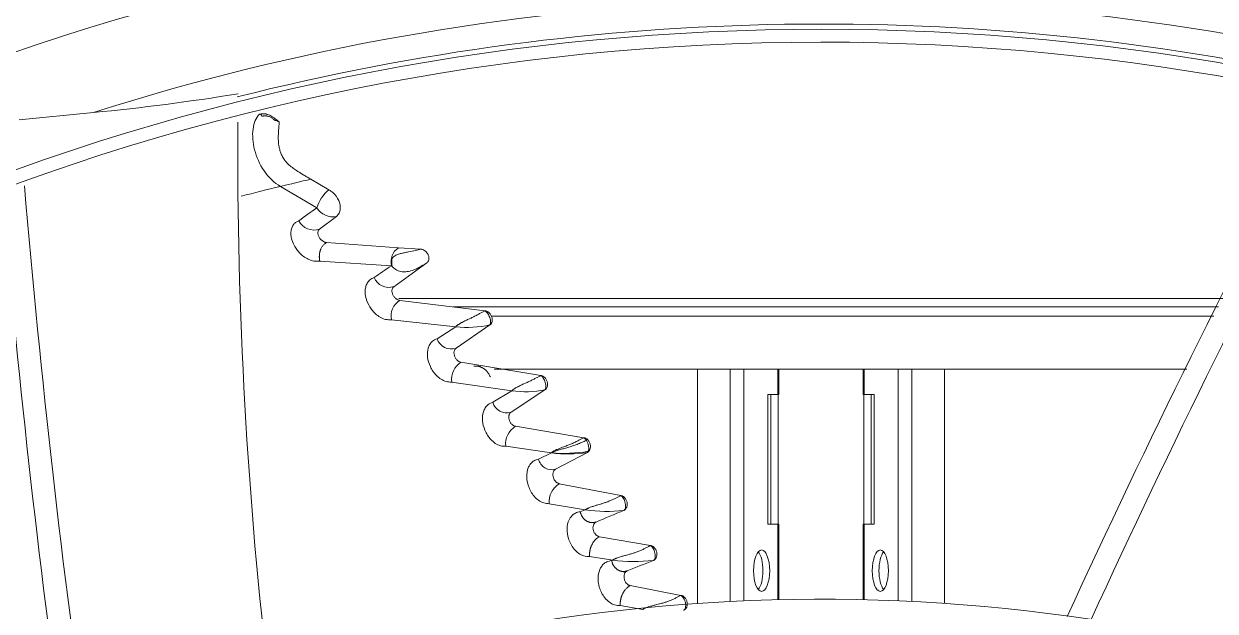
# Model space of a CAD drawing. Header units: millimetres. Extents: x 113490 to 142599, y -20467 to 115.
# Drawn here: x 125187.6 to 125417.2, y -9945.3 to -9831.9 of the extents above; entities that cross this region are included whole.
import ezdxf

# ---------------------------------------------------------------- set-up
doc = ezdxf.new("R2010")
doc.units = ezdxf.units.MM
doc.layers.add('DV3_0', color=7, linetype='Continuous')

msp = doc.modelspace()

# ---------------------------------------------------------------- linework, layer by layer
at = {"layer": 'DV3_0', "color": 7, "linetype": 'Continuous', "lineweight": 15}
for p, q in [((125200.97, -9849.06), (125186.65, -9850.46)), ((125242.91, -9861.94), (125246.39, -9863.98)), ((125237.04, -9863.34), (125244.05, -9867.46)), ((125247.86, -9869.13), (125244.57, -9871.59)), ((125245.94, -9874.15), (125259.78, -9875.18)), ((125259.78, -9875.18), (125264.1, -9875.44)), ((125244.62, -9877.73), (125258.44, -9878.63)), ((125258.44, -9878.63), (125258.6, -9878.78)), ((125265.24, -9878.1), (125258.9, -9882.68)), ((125260.02, -9885.32), (125276.48, -9887.35)), ((125270.32, -9886.59), (125417.89, -9886.59)), ((125258.42, -9889.05), (125270.83, -9890.4)), ((125270.83, -9890.4), (125267.22, -9892.73)), ((125277.41, -9890.07), (125270.89, -9894.57)), ((125271.83, -9897.27), (125287.24, -9899.83)), ((125278.23, -9898.59), (125411.76, -9898.59)), ((125317.43, -9943.81), (125317.43, -9898.59)), ((125333.09, -9903.49), (125333.09, -9898.59)), ((125349.39, -9898.59), (125349.39, -9903.49)), ((125365.05, -9943.81), (125365.05, -9898.59)), ((125270.04, -9901.09), (125281.63, -9902.77)), ((125281.63, -9902.77), (125277.97, -9904.98)), ((125288.03, -9902.59), (125281.5, -9906.89)), ((125331, -9928.49), (125331, -9903.49)), ((125331, -9903.49), (125332.93, -9903.49)), ((125333.09, -9903.49), (125332.93, -9903.49)), ((125349.55, -9903.49), (125349.39, -9903.49)), ((125349.55, -9903.49), (125351.48, -9903.49)), ((125351.48, -9903.49), (125351.48, -9928.49)), ((125282.34, -9909.63), (125295.54, -9911.83)), ((125280.48, -9913.48), (125289.27, -9914.74)), ((125289.27, -9914.74), (125286.79, -9915.95)), ((125296.21, -9914.65), (125290.08, -9917.91)), ((125290.78, -9920.7), (125302.67, -9923)), ((125288.85, -9924.56), (125295.81, -9925.75)), ((125295.81, -9925.75), (125294.84, -9926.12)), ((125332.93, -9928.49), (125331, -9928.49)), ((125332.93, -9928.49), (125333.09, -9928.49)), ((125333.09, -9943.09), (125333.09, -9928.49)), ((125349.39, -9928.49), (125349.55, -9928.49)), ((125349.39, -9928.49), (125349.39, -9943.09)), ((125351.48, -9928.49), (125349.55, -9928.49)), ((125298.51, -9930.93), (125308.38, -9932.65)), ((125296.63, -9934.78), (125301.1, -9935.45)), ((125301.1, -9935.45), (125300.88, -9935.53)), ((125304.47, -9940.37), (125314.25, -9942.25)), ((125302.54, -9944.24), (125306.88, -9944.97))]:
    msp.add_line(p, q, dxfattribs=at)
at = {"layer": 'DV3_0', "color": 7, "linetype": 'Continuous', "lineweight": 20}
for p, q in [((125259.84, -9884.99), (125418.71, -9884.99)), ((125416.97, -9888.39), (125277.72, -9888.39)), ((125323.74, -9943.43), (125323.74, -9898.59)), ((125326.36, -9943.31), (125326.36, -9898.59)), ((125332.93, -9903.49), (125332.93, -9898.59)), ((125349.55, -9903.49), (125349.55, -9898.59)), ((125356.12, -9943.31), (125356.12, -9898.59)), ((125358.74, -9943.43), (125358.74, -9898.59)), ((125331.57, -9928.49), (125331.57, -9903.49)), ((125332.96, -9928.49), (125332.96, -9903.49)), ((125349.51, -9928.49), (125349.51, -9903.49)), ((125350.91, -9928.49), (125350.91, -9903.49)), ((125332.93, -9943.09), (125332.93, -9928.49)), ((125349.55, -9943.09), (125349.55, -9928.49))]:
    msp.add_line(p, q, dxfattribs=at)
at = {"layer": 'DV3_0', "color": 7, "linetype": 'Continuous', "lineweight": 15}
for centre, radius, start, end in [((125341.24, -10288.99), 551.5, 105.4775, 164.5225), ((125341.24, -10288.99), 482.5, 70.825, 107.1317), ((125341.24, -10288.99), 477.5, 46.9802, 133.0198), ((125341.24, -10288.99), 457, 77.5175, 104.2543), ((125341.24, -10288.99), 456, 45.9967, 135.345), ((125341.24, -10288.99), 453.5, 90, 135.5593), ((125341.24, -10288.99), 453.5, 45.9921, 90), ((125162.52, -9443.44), 407.44, 275.4151, 279.3719), ((127062.83, -10712.04), 1840.9, 151.96336, 155.42218), ((127140.01, -10747.41), 1921.39, 152.07515, 155.37903), ((126101.05, -9856.53), 872.25, 179.63163, 186.79939), ((125236.71, -9850.89), 0.0569, 3.0429, 21.7469), ((125398.51, -10530.1), 686.04, 103.11, 103.6137), ((127102.31, -9702.15), 1921.39, 184.80784, 188.12284), ((125250.96, -9869.57), 7.22, 129.2854, 163.0361), ((125251.2, -9869.73), 7.5, 129.9251, 162.3964), ((127018.57, -9714.08), 1841.22, 184.70532, 188.15423), ((125350.56, -10018.87), 185.12, 125.1229, 126.452), ((125247.21, -9865.46), 3.74, 212.4341, 280.1249), ((125243.52, -9868.42), 3.33, 207.6664, 288.2786), ((125261.63, -9877.88), 3.28, 124.4035, 193.2063), ((125262.29, -9877.95), 3.78, 167.9046, 192.7148), ((125260.09, -9878.42), 1.96, 129.2476, 139.846), ((125354.22, -10022.41), 172.76, 123.6694, 125.0185), ((125260.71, -9877.06), 2.72, 219.2454, 226.0311), ((125257.95, -9879.7), 3.12, 202.9813, 287.5853), ((125261.91, -9888.34), 3.56, 122.1591, 191.5595), ((125273.13, -9870.85), 19.69, 263.3082, 282.5642), ((125270.02, -9891.74), 2.97, 199.4659, 287.0302), ((125273.91, -9900.57), 3.9, 122.1583, 187.5906), ((125284.32, -9884.77), 18.2, 261.4837, 281.7372), ((125280.69, -9904.17), 2.85, 196.7002, 286.4857), ((125284.43, -9913.01), 3.98, 121.7581, 186.7459), ((125292.42, -9891.2), 23.76, 262.3892, 279.1865), ((125289.34, -9915.41), 2.6, 191.9833, 286.655), ((125292.96, -9924.2), 4.12, 121.902, 185.08), ((125299.9, -9898.27), 27.78, 261.5257, 276.8733), ((123493.45, -5621.3), 4669.53, 292.73255, 292.8035), ((125305.27, -9902.99), 32.73, 262.6745, 276.415), ((125303.5, -9936.73), 1.04, 238.4772, 273.809), ((123398.19, -5155.39), 5147.86, 291.72747, 291.78788), ((125341.24, -10288.99), 346, 46.4603, 135.3186)]:
    msp.add_arc(centre, radius, start, end, dxfattribs=at)
at = {"layer": 'DV3_0', "color": 7, "linetype": 'Continuous', "lineweight": 20}
for centre, radius, start, end in [((125341.24, -10288.99), 461.75, 77.3584, 107.6844), ((125334.75, -10272.28), 420.46, 103.4379, 104.5005), ((125294.79, -9913.01), 1.39, 28.5144, 57.7171), ((125291.67, -9887.1), 27.75, 265.0448, 279.7658), ((125295.94, -9914.26), 0.473, 304.7153, 336.8695)]:
    msp.add_arc(centre, radius, start, end, dxfattribs=at)
at = {"layer": 'DV3_0', "color": 7, "linetype": 'Continuous', "lineweight": 15}
for centre in [(125329.8, -9937.49), (125352.68, -9937.49)]:
    msp.add_ellipse(centre, major_axis=(0, -4), ratio=0.386711, dxfattribs=at)
for centre, start_param, end_param in [((125328.51, -9937.49), 0.430503, 2.71109), ((125353.97, -9937.49), 3.572095, 5.852683)]:
    msp.add_ellipse(centre, major_axis=(0, -4), ratio=0.386711, start_param=start_param, end_param=end_param, dxfattribs=at)
for points, knots in [([(125237.04, -9863.34), (125235.78, -9862.62), (125234.71, -9861.55), (125233.03, -9859.08), (125232.41, -9857.67), (125231.69, -9854.86), (125231.59, -9853.47), (125231.91, -9851.05), (125232.34, -9850.03), (125232.98, -9849.41)], [0, 0, 0, 0, 0.25, 0.25, 0.5, 0.5, 0.75, 0.75, 1, 1, 1, 1]), ([(125232.98, -9849.41), (125233.06, -9849.39), (125233.2, -9849.36), (125233.42, -9849.33), (125233.65, -9849.31), (125233.87, -9849.32), (125234.09, -9849.33), (125234.31, -9849.37), (125234.52, -9849.43), (125234.82, -9849.52), (125235.19, -9849.69), (125235.6, -9849.96), (125235.99, -9850.26), (125236.38, -9850.57), (125236.63, -9850.78), (125236.76, -9850.89)], [0, 0, 0, 0, 0.053409, 0.106769, 0.159914, 0.212802, 0.265511, 0.31808, 0.370303, 0.421902, 0.536282, 0.65101, 0.766316, 0.881981, 1, 1, 1, 1]), ([(125232.98, -9849.41), (125233.06, -9849.35), (125233.15, -9849.37), (125233.32, -9849.52), (125233.4, -9849.65), (125233.44, -9849.79)], [0, 0, 0, 0, 0.5, 0.5, 1, 1, 1, 1]), ([(125233.44, -9849.79), (125233.5, -9849.78), (125233.61, -9849.76), (125233.78, -9849.74), (125233.94, -9849.72), (125234.1, -9849.72), (125234.26, -9849.73), (125234.46, -9849.75), (125234.7, -9849.81), (125235.06, -9849.95), (125235.48, -9850.2), (125235.77, -9850.43), (125235.93, -9850.55)], [0, 0, 0, 0, 0.065755, 0.129231, 0.190492, 0.249684, 0.307037, 0.362864, 0.475577, 0.588241, 0.784731, 1, 1, 1, 1]), ([(125236.76, -9850.87), (125236.76, -9850.87), (125236.75, -9850.86), (125236.73, -9850.84), (125236.71, -9850.82), (125236.67, -9850.8), (125236.62, -9850.78), (125236.56, -9850.75), (125236.45, -9850.71), (125236.31, -9850.66), (125236.13, -9850.61), (125236, -9850.57), (125235.93, -9850.55)], [0, 0, 0, 0, 0.045155, 0.094, 0.147231, 0.205436, 0.269135, 0.338807, 0.464907, 0.615651, 0.78816, 1, 1, 1, 1]), ([(125242.91, -9861.94), (125242.69, -9861.82), (125242.23, -9861.55), (125241.37, -9861.06), (125240.46, -9860.5), (125239.52, -9859.86), (125238.8, -9859.28), (125238.23, -9858.72), (125237.83, -9858.24), (125237.48, -9857.7), (125237.17, -9857.09), (125236.92, -9856.38), (125236.73, -9855.56), (125236.63, -9854.72), (125236.62, -9854.02), (125236.62, -9853.52), (125236.64, -9853.13), (125236.66, -9852.76), (125236.69, -9852.4), (125236.72, -9852.05), (125236.74, -9851.73), (125236.76, -9851.42), (125236.77, -9851.14), (125236.77, -9850.97), (125236.76, -9850.89)], [0, 0, 0, 0, 0.040029, 0.085901, 0.15963, 0.21394, 0.271061, 0.31235, 0.350051, 0.378921, 0.428752, 0.476847, 0.528515, 0.605577, 0.665312, 0.699572, 0.734579, 0.77032, 0.806781, 0.843958, 0.88185, 0.920469, 0.95984, 1, 1, 1, 1]), ([(125246.39, -9863.98), (125246.46, -9864.02), (125246.75, -9864.21), (125247.5, -9864.78), (125248.22, -9865.76), (125248.57, -9866.88), (125248.59, -9867.73), (125248.37, -9868.53), (125248.03, -9868.93), (125247.86, -9869.13)], [0, 0, 0, 0, 0.040412, 0.157001, 0.427305, 0.570682, 0.710239, 0.85239, 1, 1, 1, 1]), ([(125240.57, -9869.97), (125240.48, -9870.01), (125240.3, -9870.07), (125239.96, -9870.28), (125239.41, -9870.75), (125238.95, -9871.85), (125239.08, -9873.56), (125239.8, -9875.05), (125240.66, -9876.13), (125241.45, -9876.85), (125242.41, -9877.44), (125243.53, -9877.83), (125244.25, -9877.76), (125244.62, -9877.73)], [0, 0, 0, 0, 0.027265, 0.054498, 0.113253, 0.239702, 0.385057, 0.552035, 0.627007, 0.710932, 0.802031, 0.898425, 1, 1, 1, 1]), ([(125244.57, -9871.59), (125244.54, -9871.61), (125244.5, -9871.64), (125244.44, -9871.71), (125244.38, -9871.78), (125244.32, -9871.89), (125244.27, -9872.04), (125244.24, -9872.26), (125244.25, -9872.49), (125244.33, -9872.83), (125244.5, -9873.18), (125244.75, -9873.5), (125244.95, -9873.7), (125245.16, -9873.86), (125245.36, -9873.98), (125245.55, -9874.07), (125245.75, -9874.13), (125245.88, -9874.15), (125245.94, -9874.15)], [0, 0, 0, 0, 0.029221, 0.05825, 0.087358, 0.116815, 0.178634, 0.241921, 0.311566, 0.383125, 0.540006, 0.621009, 0.701784, 0.764986, 0.827655, 0.886622, 0.943641, 1, 1, 1, 1]), ([(125244.62, -9877.73), (125244.61, -9877.68), (125244.59, -9877.59), (125244.57, -9877.45), (125244.55, -9877.32), (125244.54, -9877.18), (125244.53, -9877.05), (125244.53, -9876.92), (125244.53, -9876.79), (125244.54, -9876.66), (125244.55, -9876.53), (125244.56, -9876.41), (125244.57, -9876.29), (125244.59, -9876.18), (125244.62, -9876.06), (125244.64, -9875.96), (125244.67, -9875.85), (125244.7, -9875.75), (125244.73, -9875.65), (125244.76, -9875.56), (125244.8, -9875.47), (125244.87, -9875.32), (125244.97, -9875.13), (125245.11, -9874.89), (125245.28, -9874.67), (125245.48, -9874.47), (125245.7, -9874.29), (125245.86, -9874.2), (125245.94, -9874.15)], [0, 0, 0, 0, 0.03207, 0.063344, 0.093894, 0.123779, 0.153049, 0.181745, 0.209901, 0.237545, 0.2647, 0.291384, 0.317613, 0.3434, 0.368754, 0.393685, 0.4182, 0.442306, 0.466006, 0.489308, 0.512214, 0.534724, 0.603667, 0.675462, 0.750563, 0.82938, 0.912343, 1, 1, 1, 1]), ([(125264.1, -9875.44), (125263.8, -9875.5), (125263.45, -9875.58), (125262.66, -9875.76), (125262.21, -9875.86), (125261.49, -9876.01), (125261.23, -9876.06), (125260.72, -9876.18), (125260.46, -9876.23), (125259.95, -9876.37), (125259.7, -9876.45), (125259.24, -9876.64), (125259.03, -9876.75), (125258.85, -9876.9)], [0, 0, 0, 0, 0.25, 0.25, 0.5, 0.5, 0.625, 0.625, 0.75, 0.75, 0.875, 0.875, 1, 1, 1, 1]), ([(125265.24, -9878.1), (125265.42, -9877.98), (125265.56, -9877.77), (125265.68, -9877.26), (125265.66, -9876.95), (125265.48, -9876.46), (125265.39, -9876.29), (125265.17, -9875.99), (125265.03, -9875.85), (125264.77, -9875.65), (125264.64, -9875.59), (125264.39, -9875.48), (125264.25, -9875.45), (125264.1, -9875.44)], [0, 0, 0, 0, 0.25, 0.25, 0.5, 0.5, 0.625, 0.625, 0.75, 0.75, 0.875, 0.875, 1, 1, 1, 1]), ([(125258.82, -9879.02), (125259.09, -9879.28), (125259.41, -9879.47), (125260.06, -9879.73), (125260.4, -9879.79), (125261.07, -9879.83), (125261.4, -9879.8), (125262.04, -9879.67), (125262.34, -9879.58), (125262.93, -9879.37), (125263.2, -9879.25), (125263.72, -9879), (125263.96, -9878.86), (125264.63, -9878.49), (125264.99, -9878.25), (125265.24, -9878.1)], [0, 0, 0, 0, 0.125, 0.125, 0.25, 0.25, 0.375, 0.375, 0.5, 0.5, 0.625, 0.625, 0.75, 0.75, 1, 1, 1, 1]), ([(125255.08, -9880.92), (125254.93, -9880.98), (125254.65, -9881.09), (125254.29, -9881.34), (125253.99, -9881.65), (125253.75, -9882), (125253.58, -9882.37), (125253.34, -9883.16), (125253.34, -9884.53), (125253.91, -9886.05), (125254.65, -9887.17), (125255.36, -9887.96), (125256.27, -9888.62), (125257.34, -9889.08), (125258.06, -9889.06), (125258.42, -9889.05)], [0, 0, 0, 0, 0.044282, 0.086947, 0.128181, 0.168178, 0.206942, 0.244399, 0.392716, 0.551505, 0.626615, 0.710875, 0.802196, 0.898624, 1, 1, 1, 1]), ([(125258.9, -9882.68), (125258.87, -9882.7), (125258.83, -9882.74), (125258.76, -9882.8), (125258.71, -9882.87), (125258.64, -9882.98), (125258.58, -9883.14), (125258.53, -9883.35), (125258.53, -9883.59), (125258.58, -9883.93), (125258.72, -9884.28), (125258.92, -9884.61), (125259.09, -9884.81), (125259.27, -9884.98), (125259.45, -9885.11), (125259.63, -9885.21), (125259.83, -9885.29), (125259.95, -9885.31), (125260.02, -9885.32)], [0, 0, 0, 0, 0.029926, 0.059804, 0.0899, 0.120475, 0.184302, 0.249473, 0.320003, 0.392088, 0.546011, 0.623156, 0.700072, 0.760986, 0.821133, 0.882127, 0.941254, 1, 1, 1, 1]), ([(125270.83, -9890.4), (125270.87, -9890.37), (125270.93, -9890.31), (125271.05, -9890.21), (125271.18, -9890.11), (125271.33, -9890), (125271.49, -9889.9), (125271.67, -9889.79), (125271.86, -9889.67), (125272.11, -9889.54), (125272.41, -9889.39), (125272.77, -9889.21), (125273.11, -9889.05), (125273.46, -9888.89), (125273.79, -9888.73), (125274.13, -9888.56), (125274.47, -9888.39), (125274.8, -9888.22), (125275.12, -9888.05), (125275.42, -9887.88), (125275.71, -9887.73), (125275.98, -9887.58), (125276.24, -9887.45), (125276.4, -9887.38), (125276.48, -9887.35)], [0, 0, 0, 0, 0.023358, 0.048607, 0.075803, 0.104995, 0.136229, 0.169543, 0.204976, 0.24256, 0.301686, 0.361473, 0.421929, 0.476499, 0.53161, 0.587466, 0.643866, 0.698282, 0.750998, 0.802313, 0.852538, 0.901999, 0.951034, 1, 1, 1, 1]), ([(125276.48, -9887.35), (125276.51, -9887.35), (125276.58, -9887.36), (125276.68, -9887.39), (125276.78, -9887.42), (125276.88, -9887.46), (125276.97, -9887.51), (125277.1, -9887.58), (125277.24, -9887.69), (125277.4, -9887.85), (125277.56, -9888.05), (125277.69, -9888.29), (125277.8, -9888.55), (125277.88, -9888.91), (125277.88, -9889.26), (125277.79, -9889.57), (125277.71, -9889.75), (125277.61, -9889.89), (125277.52, -9889.99), (125277.45, -9890.04), (125277.41, -9890.07)], [0, 0, 0, 0, 0.030046, 0.059999, 0.090071, 0.120472, 0.151405, 0.183063, 0.238908, 0.29524, 0.368162, 0.441585, 0.516209, 0.590866, 0.737097, 0.805482, 0.87329, 0.91637, 0.958392, 1, 1, 1, 1]), ([(125267.22, -9892.72), (125267.06, -9892.78), (125266.76, -9892.89), (125266.37, -9893.16), (125266.05, -9893.48), (125265.82, -9893.82), (125265.64, -9894.18), (125265.38, -9894.94), (125265.29, -9896.28), (125265.76, -9897.84), (125266.43, -9899.03), (125267.12, -9899.88), (125267.99, -9900.58), (125269.01, -9901.07), (125269.69, -9901.08), (125270.04, -9901.09)], [0, 0, 0, 0, 0.048476, 0.093805, 0.13626, 0.175839, 0.21232, 0.245599, 0.39477, 0.547934, 0.630233, 0.718059, 0.809647, 0.90347, 1, 1, 1, 1]), ([(125270.89, -9894.57), (125270.87, -9894.59), (125270.82, -9894.63), (125270.76, -9894.69), (125270.7, -9894.76), (125270.63, -9894.86), (125270.56, -9895.01), (125270.5, -9895.22), (125270.48, -9895.46), (125270.51, -9895.8), (125270.61, -9896.15), (125270.78, -9896.48), (125270.93, -9896.69), (125271.09, -9896.86), (125271.26, -9897.01), (125271.44, -9897.13), (125271.63, -9897.22), (125271.77, -9897.25), (125271.83, -9897.27)], [0, 0, 0, 0, 0.029226, 0.058279, 0.08738, 0.116751, 0.181269, 0.24707, 0.317634, 0.389516, 0.540863, 0.615937, 0.690699, 0.751332, 0.811212, 0.87573, 0.938063, 1, 1, 1, 1]), ([(125274.31, -9898.03), (125274.36, -9898.02), (125274.46, -9898.01), (125274.6, -9898), (125274.74, -9897.99), (125274.88, -9898), (125275.02, -9898.01), (125275.15, -9898.04), (125275.28, -9898.06), (125275.4, -9898.1), (125275.52, -9898.13), (125275.63, -9898.17), (125275.74, -9898.22), (125275.83, -9898.27), (125275.93, -9898.31), (125276.08, -9898.4), (125276.29, -9898.54), (125276.56, -9898.74), (125276.8, -9898.98), (125277.01, -9899.24), (125277.2, -9899.51), (125277.37, -9899.79), (125277.45, -9899.98), (125277.5, -9900.07)], [0, 0, 0, 0, 0.040571, 0.080379, 0.119229, 0.156976, 0.193515, 0.228775, 0.262707, 0.295285, 0.326491, 0.356315, 0.38475, 0.411789, 0.437421, 0.461633, 0.541426, 0.620839, 0.699591, 0.777365, 0.853672, 0.927968, 1, 1, 1, 1]), ([(125281.63, -9902.77), (125281.66, -9902.74), (125281.73, -9902.67), (125281.85, -9902.58), (125281.98, -9902.48), (125282.13, -9902.37), (125282.29, -9902.27), (125282.47, -9902.16), (125282.67, -9902.05), (125282.92, -9901.92), (125283.22, -9901.77), (125283.58, -9901.6), (125283.93, -9901.45), (125284.27, -9901.3), (125284.6, -9901.15), (125284.94, -9900.99), (125285.28, -9900.82), (125285.61, -9900.66), (125285.92, -9900.5), (125286.22, -9900.35), (125286.5, -9900.2), (125286.76, -9900.06), (125287.01, -9899.94), (125287.17, -9899.87), (125287.24, -9899.83)], [0, 0, 0, 0, 0.023537, 0.049016, 0.076492, 0.106017, 0.137635, 0.171387, 0.207311, 0.245442, 0.305194, 0.365536, 0.426466, 0.480671, 0.535546, 0.591276, 0.647668, 0.701926, 0.754334, 0.805198, 0.854844, 0.903618, 0.951878, 1, 1, 1, 1]), ([(125287.24, -9899.83), (125287.27, -9899.84), (125287.34, -9899.85), (125287.44, -9899.88), (125287.54, -9899.92), (125287.64, -9899.96), (125287.73, -9900.02), (125287.85, -9900.1), (125287.98, -9900.21), (125288.13, -9900.37), (125288.27, -9900.58), (125288.4, -9900.82), (125288.48, -9901.08), (125288.55, -9901.44), (125288.53, -9901.79), (125288.43, -9902.1), (125288.34, -9902.28), (125288.23, -9902.42), (125288.14, -9902.51), (125288.06, -9902.57), (125288.03, -9902.59)], [0, 0, 0, 0, 0.030435, 0.060713, 0.091055, 0.121684, 0.152813, 0.184648, 0.239807, 0.295545, 0.36681, 0.438709, 0.51248, 0.586544, 0.733293, 0.80257, 0.871329, 0.915038, 0.957719, 1, 1, 1, 1]), ([(125277.97, -9904.98), (125277.81, -9905.04), (125277.5, -9905.14), (125277.1, -9905.4), (125276.77, -9905.71), (125276.51, -9906.06), (125276.32, -9906.42), (125276.02, -9907.2), (125275.88, -9908.56), (125276.29, -9910.14), (125276.92, -9911.35), (125277.59, -9912.23), (125278.44, -9912.96), (125279.45, -9913.46), (125280.13, -9913.47), (125280.48, -9913.48)], [0, 0, 0, 0, 0.047744, 0.092804, 0.135367, 0.175516, 0.213186, 0.248271, 0.398257, 0.548409, 0.630442, 0.718038, 0.809514, 0.903308, 1, 1, 1, 1]), ([(125281.5, -9906.89), (125281.48, -9906.91), (125281.43, -9906.95), (125281.36, -9907.01), (125281.3, -9907.08), (125281.22, -9907.19), (125281.14, -9907.35), (125281.08, -9907.56), (125281.05, -9907.8), (125281.07, -9908.15), (125281.16, -9908.51), (125281.32, -9908.83), (125281.46, -9909.04), (125281.61, -9909.22), (125281.77, -9909.37), (125281.95, -9909.49), (125282.14, -9909.58), (125282.27, -9909.62), (125282.34, -9909.63)], [0, 0, 0, 0, 0.030556, 0.0611, 0.091889, 0.123169, 0.18868, 0.255461, 0.326589, 0.398898, 0.549183, 0.622104, 0.694543, 0.753361, 0.811411, 0.87568, 0.937911, 1, 1, 1, 1]), ([(125289.27, -9914.74), (125289.31, -9914.72), (125289.38, -9914.66), (125289.49, -9914.57), (125289.61, -9914.49), (125289.74, -9914.41), (125289.96, -9914.29), (125290.32, -9914.11), (125290.84, -9913.89), (125291.36, -9913.69), (125291.78, -9913.53), (125292.13, -9913.41), (125292.45, -9913.28), (125292.8, -9913.14), (125293.28, -9912.94), (125293.87, -9912.67), (125294.43, -9912.39), (125294.82, -9912.19), (125295.07, -9912.06), (125295.31, -9911.93), (125295.46, -9911.87), (125295.54, -9911.83)], [0, 0, 0, 0, 0.02106, 0.04289, 0.065519, 0.088973, 0.113272, 0.180338, 0.266379, 0.359536, 0.423294, 0.457111, 0.514578, 0.56736, 0.615521, 0.72676, 0.827901, 0.87053, 0.913174, 0.956207, 1, 1, 1, 1]), ([(125295.54, -9911.83), (125295.56, -9911.84), (125295.61, -9911.85), (125295.69, -9911.87), (125295.77, -9911.89), (125295.88, -9911.94), (125296, -9912), (125296.15, -9912.11), (125296.3, -9912.25), (125296.51, -9912.49), (125296.67, -9912.81), (125296.77, -9913.16), (125296.8, -9913.44), (125296.79, -9913.71), (125296.74, -9913.97), (125296.65, -9914.2), (125296.54, -9914.37), (125296.43, -9914.49), (125296.33, -9914.58), (125296.25, -9914.63), (125296.21, -9914.65)], [0, 0, 0, 0, 0.023315, 0.046799, 0.070568, 0.094734, 0.142575, 0.190896, 0.246317, 0.302429, 0.444207, 0.517356, 0.590989, 0.664686, 0.737253, 0.805921, 0.874102, 0.91677, 0.958528, 1, 1, 1, 1]), ([(125286.79, -9915.95), (125286.64, -9915.99), (125286.34, -9916.05), (125285.95, -9916.25), (125285.62, -9916.48), (125285.35, -9916.75), (125285.13, -9917.03), (125284.95, -9917.32), (125284.62, -9918.03), (125284.4, -9919.34), (125284.72, -9920.96), (125285.28, -9922.22), (125285.94, -9923.17), (125286.79, -9923.96), (125287.8, -9924.5), (125288.5, -9924.54), (125288.85, -9924.56)], [0, 0, 0, 0, 0.043237, 0.083715, 0.121568, 0.156899, 0.189672, 0.219825, 0.247272, 0.396379, 0.542711, 0.627314, 0.71676, 0.809383, 0.903583, 1, 1, 1, 1]), ([(125290.08, -9917.91), (125290.06, -9917.92), (125290, -9917.95), (125289.93, -9918.01), (125289.86, -9918.08), (125289.77, -9918.18), (125289.68, -9918.33), (125289.6, -9918.54), (125289.56, -9918.78), (125289.55, -9919.13), (125289.64, -9919.58), (125289.87, -9920.05), (125290.13, -9920.34), (125290.33, -9920.5), (125290.48, -9920.59), (125290.63, -9920.66), (125290.73, -9920.69), (125290.78, -9920.7)], [0, 0, 0, 0, 0.03044, 0.060836, 0.091447, 0.122525, 0.18748, 0.253632, 0.323957, 0.395419, 0.543892, 0.688355, 0.806513, 0.856536, 0.905884, 0.953239, 1, 1, 1, 1]), ([(125295.81, -9925.75), (125295.85, -9925.72), (125295.93, -9925.66), (125296.06, -9925.58), (125296.21, -9925.51), (125296.36, -9925.43), (125296.61, -9925.31), (125297.03, -9925.16), (125297.61, -9924.97), (125298.19, -9924.8), (125298.66, -9924.66), (125299.12, -9924.53), (125299.6, -9924.37), (125300.09, -9924.2), (125300.49, -9924.04), (125300.82, -9923.9), (125301.12, -9923.76), (125301.42, -9923.62), (125301.7, -9923.48), (125301.96, -9923.35), (125302.21, -9923.22), (125302.45, -9923.1), (125302.6, -9923.03), (125302.67, -9923)], [0, 0, 0, 0, 0.021857, 0.044486, 0.067918, 0.092178, 0.117289, 0.186945, 0.278043, 0.368455, 0.433816, 0.473773, 0.556929, 0.629649, 0.675183, 0.718887, 0.761043, 0.801958, 0.841964, 0.88141, 0.920654, 0.960062, 1, 1, 1, 1]), ([(125302.67, -9923), (125302.7, -9923), (125302.75, -9923.01), (125302.83, -9923.04), (125302.91, -9923.07), (125303.02, -9923.11), (125303.14, -9923.19), (125303.3, -9923.31), (125303.44, -9923.45), (125303.64, -9923.71), (125303.8, -9924.04), (125303.88, -9924.41), (125303.9, -9924.69), (125303.88, -9924.96), (125303.81, -9925.21), (125303.71, -9925.43), (125303.58, -9925.6), (125303.46, -9925.71), (125303.35, -9925.8), (125303.27, -9925.83), (125303.23, -9925.85)], [0, 0, 0, 0, 0.023338, 0.046777, 0.070436, 0.094431, 0.143, 0.192043, 0.248136, 0.304964, 0.447047, 0.519642, 0.592724, 0.665838, 0.737776, 0.805809, 0.87338, 0.916397, 0.958383, 1, 1, 1, 1]), ([(125302.67, -9923), (125302.83, -9923.08), (125303.01, -9923.28), (125303.31, -9923.8), (125303.44, -9924.13), (125303.58, -9924.78), (125303.59, -9925.1), (125303.49, -9925.6), (125303.38, -9925.78), (125303.23, -9925.85)], [0, 0, 0, 0, 0.25, 0.25, 0.5, 0.5, 0.75, 0.75, 1, 1, 1, 1]), ([(125294.84, -9926.12), (125294.67, -9926.14), (125294.34, -9926.19), (125293.9, -9926.37), (125293.54, -9926.59), (125293.24, -9926.86), (125293.01, -9927.13), (125292.83, -9927.4), (125292.45, -9928.09), (125292.16, -9929.4), (125292.43, -9931.06), (125292.97, -9932.37), (125293.63, -9933.36), (125294.5, -9934.18), (125295.54, -9934.74), (125296.26, -9934.77), (125296.63, -9934.78)], [0, 0, 0, 0, 0.045942, 0.088221, 0.127018, 0.162428, 0.194406, 0.222869, 0.247712, 0.396684, 0.540659, 0.625737, 0.715593, 0.808589, 0.903134, 1, 1, 1, 1]), ([(125294.84, -9926.12), (125294.85, -9926.17), (125294.87, -9926.26), (125294.91, -9926.4), (125294.95, -9926.54), (125295.01, -9926.68), (125295.07, -9926.81), (125295.13, -9926.93), (125295.2, -9927.05), (125295.28, -9927.17), (125295.36, -9927.28), (125295.45, -9927.39), (125295.54, -9927.49), (125295.63, -9927.58), (125295.73, -9927.67), (125295.84, -9927.76), (125295.94, -9927.83), (125296.05, -9927.9), (125296.17, -9927.97), (125296.28, -9928.02), (125296.4, -9928.07), (125296.52, -9928.11), (125296.64, -9928.15), (125296.76, -9928.18), (125296.89, -9928.2), (125297.01, -9928.21), (125297.14, -9928.22), (125297.27, -9928.21), (125297.39, -9928.2), (125297.52, -9928.19), (125297.65, -9928.16), (125297.77, -9928.13), (125297.85, -9928.1), (125297.89, -9928.09)], [0, 0, 0, 0, 0.030267, 0.06049, 0.090716, 0.12099, 0.151346, 0.181814, 0.212418, 0.243176, 0.274103, 0.30521, 0.336507, 0.368, 0.399696, 0.431598, 0.463712, 0.496043, 0.528592, 0.561354, 0.594318, 0.627471, 0.6608, 0.694286, 0.727911, 0.761659, 0.795511, 0.82945, 0.863461, 0.897531, 0.931648, 0.965806, 1, 1, 1, 1]), ([(125297.89, -9928.09), (125297.84, -9928.12), (125297.72, -9928.18), (125297.52, -9928.37), (125297.33, -9928.7), (125297.26, -9929.21), (125297.35, -9929.77), (125297.58, -9930.26), (125297.88, -9930.61), (125298.15, -9930.8), (125298.36, -9930.89), (125298.46, -9930.92), (125298.51, -9930.93)], [0, 0, 0, 0, 0.061139, 0.122969, 0.253663, 0.394802, 0.542998, 0.68693, 0.804718, 0.904151, 0.952333, 1, 1, 1, 1]), ([(125296.63, -9934.78), (125296.63, -9934.72), (125296.62, -9934.61), (125296.62, -9934.44), (125296.62, -9934.29), (125296.63, -9934.13), (125296.64, -9933.99), (125296.66, -9933.85), (125296.68, -9933.72), (125296.7, -9933.6), (125296.72, -9933.48), (125296.75, -9933.38), (125296.77, -9933.28), (125296.8, -9933.19), (125296.82, -9933.11), (125296.84, -9933.03), (125296.87, -9932.96), (125296.89, -9932.9), (125296.91, -9932.85), (125296.93, -9932.8), (125296.94, -9932.76), (125296.96, -9932.73), (125296.97, -9932.71), (125297.03, -9932.55), (125297.16, -9932.28), (125297.37, -9931.94), (125297.59, -9931.65), (125297.82, -9931.41), (125298.06, -9931.21), (125298.29, -9931.05), (125298.44, -9930.97), (125298.51, -9930.93)], [0, 0, 0, 0, 0.034719, 0.067879, 0.099529, 0.1297, 0.158417, 0.185696, 0.21155, 0.235984, 0.259003, 0.280608, 0.300799, 0.319573, 0.336929, 0.352862, 0.367369, 0.380445, 0.392086, 0.402287, 0.411043, 0.418352, 0.424209, 0.428612, 0.522381, 0.611802, 0.697099, 0.778402, 0.855853, 0.929637, 1, 1, 1, 1]), ([(125301.1, -9935.45), (125301.15, -9935.42), (125301.24, -9935.36), (125301.38, -9935.28), (125301.54, -9935.2), (125301.7, -9935.12), (125301.98, -9935.01), (125302.43, -9934.85), (125303.05, -9934.67), (125303.68, -9934.5), (125304.19, -9934.37), (125304.68, -9934.23), (125305.19, -9934.08), (125305.71, -9933.9), (125306.13, -9933.74), (125306.46, -9933.6), (125306.78, -9933.45), (125307.08, -9933.3), (125307.37, -9933.15), (125307.64, -9933.01), (125307.9, -9932.88), (125308.15, -9932.75), (125308.3, -9932.68), (125308.38, -9932.65)], [0, 0, 0, 0, 0.022205, 0.045186, 0.068975, 0.093599, 0.119081, 0.190066, 0.283641, 0.374166, 0.440747, 0.483116, 0.566178, 0.638676, 0.683232, 0.725881, 0.76693, 0.806716, 0.845602, 0.883976, 0.922232, 0.960773, 1, 1, 1, 1]), ([(125308.38, -9932.65), (125308.41, -9932.65), (125308.46, -9932.66), (125308.54, -9932.68), (125308.63, -9932.71), (125308.73, -9932.76), (125308.86, -9932.84), (125309.02, -9932.95), (125309.17, -9933.1), (125309.37, -9933.36), (125309.52, -9933.69), (125309.6, -9934.06), (125309.62, -9934.34), (125309.6, -9934.62), (125309.53, -9934.87), (125309.42, -9935.09), (125309.3, -9935.26), (125309.17, -9935.37), (125309.06, -9935.46), (125308.97, -9935.49), (125308.93, -9935.51)], [0, 0, 0, 0, 0.023925, 0.04795, 0.072208, 0.096825, 0.145638, 0.194908, 0.250499, 0.306865, 0.447496, 0.519803, 0.59266, 0.665663, 0.737504, 0.805531, 0.873127, 0.916194, 0.95826, 1, 1, 1, 1]), ([(125308.38, -9932.65), (125308.54, -9932.73), (125308.73, -9932.92), (125309.04, -9933.44), (125309.17, -9933.77), (125309.31, -9934.43), (125309.32, -9934.76), (125309.21, -9935.26), (125309.09, -9935.44), (125308.93, -9935.51)], [0, 0, 0, 0, 0.25, 0.25, 0.5, 0.5, 0.75, 0.75, 1, 1, 1, 1]), ([(125300.88, -9935.53), (125300.71, -9935.55), (125300.38, -9935.6), (125299.94, -9935.77), (125299.57, -9935.99), (125299.27, -9936.24), (125299.03, -9936.51), (125298.84, -9936.78), (125298.46, -9937.47), (125298.15, -9938.77), (125298.38, -9940.43), (125298.91, -9941.76), (125299.56, -9942.77), (125300.43, -9943.6), (125301.46, -9944.18), (125302.18, -9944.22), (125302.54, -9944.24)], [0, 0, 0, 0, 0.045856, 0.088124, 0.126976, 0.162508, 0.194685, 0.223437, 0.248669, 0.39703, 0.539719, 0.626161, 0.71668, 0.809753, 0.903936, 1, 1, 1, 1]), ([(125300.88, -9935.53), (125300.89, -9935.58), (125300.91, -9935.67), (125300.95, -9935.82), (125301, -9935.95), (125301.05, -9936.09), (125301.1, -9936.22), (125301.17, -9936.35), (125301.24, -9936.47), (125301.31, -9936.59), (125301.39, -9936.7), (125301.48, -9936.81), (125301.57, -9936.91), (125301.66, -9937.01), (125301.76, -9937.1), (125301.86, -9937.18), (125301.96, -9937.26), (125302.07, -9937.33), (125302.18, -9937.39), (125302.3, -9937.45), (125302.41, -9937.5), (125302.53, -9937.54), (125302.65, -9937.58), (125302.78, -9937.6), (125302.9, -9937.63), (125303.02, -9937.64), (125303.15, -9937.64), (125303.27, -9937.64), (125303.4, -9937.64), (125303.52, -9937.62), (125303.65, -9937.59), (125303.77, -9937.56), (125303.85, -9937.54), (125303.89, -9937.52)], [0, 0, 0, 0, 0.030436, 0.060822, 0.091207, 0.121632, 0.152132, 0.182736, 0.213465, 0.244338, 0.275368, 0.306566, 0.33794, 0.369496, 0.40124, 0.433175, 0.465307, 0.497641, 0.530177, 0.56291, 0.595831, 0.628927, 0.662184, 0.695584, 0.729111, 0.762747, 0.796475, 0.830278, 0.864142, 0.898054, 0.932005, 0.965988, 1, 1, 1, 1]), ([(125303.89, -9937.52), (125303.83, -9937.55), (125303.72, -9937.61), (125303.51, -9937.79), (125303.32, -9938.12), (125303.24, -9938.63), (125303.32, -9939.18), (125303.54, -9939.67), (125303.84, -9940.04), (125304.1, -9940.23), (125304.31, -9940.33), (125304.42, -9940.35), (125304.47, -9940.37)], [0, 0, 0, 0, 0.061242, 0.123225, 0.254005, 0.394834, 0.542395, 0.685839, 0.803738, 0.903604, 0.952074, 1, 1, 1, 1]), ([(125302.54, -9944.24), (125302.54, -9944.19), (125302.53, -9944.07), (125302.53, -9943.91), (125302.54, -9943.75), (125302.55, -9943.6), (125302.56, -9943.46), (125302.58, -9943.32), (125302.6, -9943.19), (125302.62, -9943.07), (125302.65, -9942.96), (125302.67, -9942.85), (125302.7, -9942.75), (125302.72, -9942.66), (125302.75, -9942.58), (125302.77, -9942.5), (125302.8, -9942.43), (125302.82, -9942.37), (125302.84, -9942.31), (125302.86, -9942.26), (125302.88, -9942.22), (125302.89, -9942.19), (125302.91, -9942.16), (125302.92, -9942.13), (125302.97, -9942), (125303.09, -9941.76), (125303.27, -9941.46), (125303.46, -9941.19), (125303.66, -9940.96), (125303.87, -9940.77), (125304.07, -9940.6), (125304.27, -9940.47), (125304.4, -9940.4), (125304.47, -9940.37)], [0, 0, 0, 0, 0.034105, 0.066726, 0.097902, 0.127663, 0.15603, 0.18302, 0.208642, 0.232903, 0.255807, 0.277357, 0.297553, 0.316394, 0.333877, 0.350001, 0.364762, 0.378157, 0.390181, 0.400832, 0.410105, 0.417997, 0.424504, 0.429625, 0.433356, 0.514999, 0.593286, 0.668391, 0.74042, 0.809468, 0.875648, 0.939103, 1, 1, 1, 1]), ([(125306.88, -9944.97), (125306.93, -9944.94), (125307.02, -9944.88), (125307.17, -9944.8), (125307.33, -9944.72), (125307.5, -9944.65), (125307.78, -9944.54), (125308.25, -9944.39), (125308.88, -9944.21), (125309.52, -9944.06), (125310.03, -9943.93), (125310.53, -9943.8), (125311.05, -9943.65), (125311.58, -9943.48), (125312, -9943.32), (125312.33, -9943.19), (125312.65, -9943.05), (125312.96, -9942.9), (125313.25, -9942.76), (125313.52, -9942.62), (125313.78, -9942.48), (125314.03, -9942.36), (125314.18, -9942.29), (125314.25, -9942.25)], [0, 0, 0, 0, 0.022435, 0.045658, 0.069702, 0.094596, 0.120363, 0.192049, 0.286933, 0.377223, 0.444129, 0.487416, 0.570462, 0.642848, 0.687123, 0.729439, 0.770101, 0.809449, 0.847849, 0.885696, 0.923393, 0.961357, 1, 1, 1, 1]), ([(125314.25, -9942.25), (125314.28, -9942.26), (125314.33, -9942.27), (125314.42, -9942.29), (125314.5, -9942.33), (125314.6, -9942.38), (125314.73, -9942.45), (125314.89, -9942.58), (125315.03, -9942.73), (125315.23, -9942.99), (125315.38, -9943.32), (125315.46, -9943.69), (125315.47, -9943.97), (125315.44, -9944.25), (125315.37, -9944.5), (125315.26, -9944.72), (125315.13, -9944.88), (125315, -9944.99), (125314.89, -9945.07), (125314.8, -9945.11), (125314.76, -9945.13)], [0, 0, 0, 0, 0.023974, 0.048036, 0.072319, 0.09695, 0.146135, 0.195741, 0.251452, 0.307925, 0.447982, 0.519937, 0.592457, 0.665257, 0.73695, 0.805019, 0.872713, 0.915929, 0.958132, 1, 1, 1, 1]), ([(125314.25, -9942.25), (125314.42, -9942.34), (125314.6, -9942.54), (125314.91, -9943.07), (125315.04, -9943.4), (125315.17, -9944.05), (125315.18, -9944.38), (125315.05, -9944.88), (125314.93, -9945.06), (125314.76, -9945.13)], [0, 0, 0, 0, 0.25, 0.25, 0.5, 0.5, 0.75, 0.75, 1, 1, 1, 1])]:
    msp.add_open_spline(points, degree=3, knots=knots, dxfattribs=at)
at = {"layer": 'DV3_0', "color": 7, "linetype": 'Continuous', "lineweight": 20}
msp.add_open_spline([(125276.48, -9887.35), (125276.63, -9887.42), (125276.98, -9887.75), (125277.42, -9888.64), (125277.6, -9889.57), (125277.5, -9889.97), (125277.41, -9890.07)], degree=3, dxfattribs=at)
for points, knots in [([(125287.24, -9899.83), (125287.39, -9899.91), (125287.56, -9900.09), (125287.86, -9900.56), (125288, -9900.87), (125288.18, -9901.48), (125288.22, -9901.79), (125288.2, -9902.29), (125288.14, -9902.49), (125288.03, -9902.59)], [0, 0, 0, 0, 0.25, 0.25, 0.5, 0.5, 0.75, 0.75, 1, 1, 1, 1]), ([(125296.02, -9912.34), (125295.88, -9912.4), (125295.6, -9912.53), (125294.99, -9912.81), (125294.21, -9913.12), (125293.3, -9913.43), (125292.43, -9913.7), (125291.58, -9913.94), (125290.76, -9914.19), (125289.97, -9914.44), (125289.49, -9914.64), (125289.27, -9914.74)], [0, 0, 0, 0, 0.062498, 0.125002, 0.250008, 0.375015, 0.500022, 0.625029, 0.750035, 0.875042, 1, 1, 1, 1]), ([(125296.02, -9912.34), (125296.21, -9912.66), (125296.36, -9913.07), (125296.47, -9913.66), (125296.48, -9913.85), (125296.46, -9914.19), (125296.43, -9914.33), (125296.38, -9914.45)], [0, 0, 0, 0, 0.5, 0.5, 0.75, 0.75, 1, 1, 1, 1])]:
    msp.add_open_spline(points, degree=3, knots=knots, dxfattribs=at)

doc.saveas('drawing.dxf')
